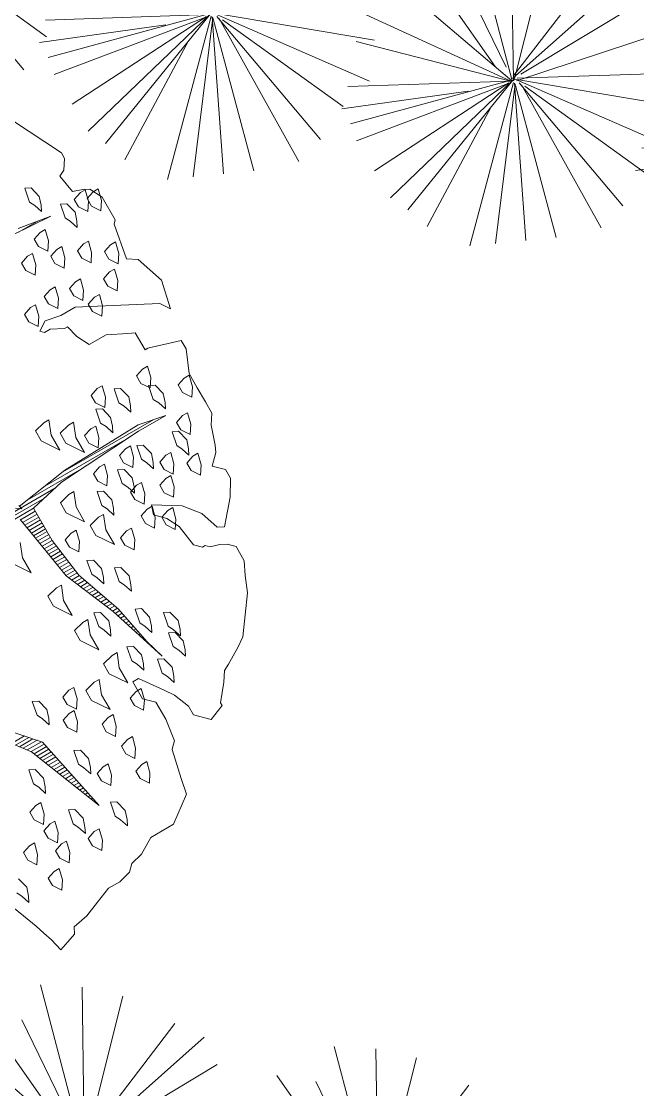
# Model space of a CAD drawing. Header units: metres. Extents: x 12093 to 20303, y 514 to 1412.
# Drawn here: x 19758.992 to 19761.601, y 686.53 to 691.056 of the extents above; entities that cross this region are included whole.
import ezdxf

# ---------------------------------------------------------------- set-up
doc = ezdxf.new("R2010")
doc.units = ezdxf.units.M
doc.layers.get('0').update_dxf_attribs({"lineweight": 13})
for name, color, linetype, lineweight in [('AMBI-GRASS', 104, 'Continuous', 20), ('ARBOLES', 52, 'Continuous', 13), ('grass', 64, 'Continuous', 13)]:
    doc.layers.add(name, color=color, linetype=linetype, lineweight=lineweight)

# ---------------------------------------------------------------- blocks, each defined once
blk = doc.blocks.new('ghgfghgh')
at = {"layer": 'ARBOLES', "lineweight": 20}
for p, q in [((20002.4707, 664.8002), (20002.3672, 664.7493)), ((20002.3833, 664.7674), (20002.4707, 664.8002)), ((20002.3848, 664.7579), (20002.4344, 664.7866)), ((20002.7037, 664.2432), (20002.7778, 664.2683)), ((20002.7778, 664.2683), (20002.7047, 664.2261)), ((20002.5027, 664.1171), (20002.7456, 664.2574)), ((20002.5081, 664.1214), (20002.7037, 664.2432)), ((20002.4551, 664.0792), (20002.6732, 664.2051)), ((20002.7047, 664.2261), (20002.4996, 664.0899)), ((20002.3866, 664.0247), (20002.5081, 664.1214)), ((20002.4075, 664.0413), (20002.5526, 664.1251)), ((20002.3251, 663.9833), (20002.4832, 664.0746)), ((20002.4996, 664.0899), (20002.4247, 664.0201)), ((20002.3474, 663.9858), (20002.4538, 664.0472)), ((20002.3698, 663.9883), (20002.4247, 664.02)), ((20002.3896, 663.9893), (20002.4293, 664.0122)), ((20002.4247, 664.0201), (20002.4746, 663.9336)), ((20002.4183, 663.9543), (20002.3886, 663.9904)), ((20002.3954, 663.9822), (20002.4338, 664.0044)), ((20002.4012, 663.9751), (20002.4383, 663.9965)), ((20002.407, 663.9681), (20002.4428, 663.9887)), ((20002.4128, 663.961), (20002.4473, 663.9809)), ((20002.5112, 663.8395), (20002.4183, 663.9543)), ((20002.4187, 663.9539), (20002.4518, 663.9731)), ((20002.4244, 663.9468), (20002.4563, 663.9653)), ((20002.4302, 663.9397), (20002.4609, 663.9575)), ((20002.4359, 663.9326), (20002.4654, 663.9496)), ((20002.4416, 663.9255), (20002.4699, 663.9418)), ((20002.4474, 663.9184), (20002.4744, 663.934)), ((20002.4531, 663.9113), (20002.4799, 663.9267)), ((20002.4589, 663.9042), (20002.4855, 663.9195)), ((20002.4746, 663.9336), (20002.5455, 663.8416)), ((20002.4646, 663.8971), (20002.491, 663.9123)), ((20002.4704, 663.89), (20002.4966, 663.9051)), ((20002.4761, 663.8829), (20002.5021, 663.8979)), ((20002.4819, 663.8758), (20002.5077, 663.8907)), ((20002.4876, 663.8687), (20002.5132, 663.8834)), ((20002.4934, 663.8616), (20002.5188, 663.8762)), ((20002.4991, 663.8545), (20002.5244, 663.869)), ((20002.5049, 663.8473), (20002.5299, 663.8618)), ((20002.5106, 663.8402), (20002.5355, 663.8546)), ((20002.6373, 663.7439), (20002.5112, 663.8395)), ((20002.5182, 663.8342), (20002.541, 663.8474)), ((20002.526, 663.8283), (20002.5469, 663.8403)), ((20002.5338, 663.8224), (20002.5542, 663.8341)), ((20002.5455, 663.8416), (20002.6506, 663.7516)), ((20002.5416, 663.8164), (20002.5615, 663.8279)), ((20002.5495, 663.8105), (20002.5687, 663.8217)), ((20002.5573, 663.8046), (20002.576, 663.8154)), ((20002.5651, 663.7987), (20002.5833, 663.8092)), ((20002.5729, 663.7928), (20002.5906, 663.803)), ((20002.5807, 663.7869), (20002.5978, 663.7968)), ((20002.5885, 663.7809), (20002.6051, 663.7905)), ((20002.5963, 663.775), (20002.6124, 663.7843)), ((20002.6041, 663.7691), (20002.6197, 663.7781)), ((20002.6119, 663.7632), (20002.6269, 663.7719)), ((20002.6197, 663.7573), (20002.6342, 663.7656)), ((20002.6275, 663.7513), (20002.6415, 663.7594)), ((20002.6353, 663.7454), (20002.6488, 663.7532)), ((20002.6506, 663.7516), (20002.7282, 663.6634)), ((20002.7683, 663.6245), (20002.6373, 663.7439)), ((20002.6425, 663.7392), (20002.6551, 663.7465)), ((20002.6495, 663.7328), (20002.6612, 663.7395)), ((20002.6565, 663.7264), (20002.6673, 663.7326)), ((20002.6635, 663.72), (20002.6734, 663.7257)), ((20002.6705, 663.7136), (20002.6795, 663.7188)), ((20002.6775, 663.7073), (20002.6855, 663.7119)), ((20002.6845, 663.7009), (20002.6916, 663.705)), ((20002.6915, 663.6945), (20002.6977, 663.698)), ((20002.6985, 663.6881), (20002.7038, 663.6911)), ((20002.7055, 663.6817), (20002.7098, 663.6842)), ((20002.7126, 663.6753), (20002.7159, 663.6773)), ((20002.7266, 663.6626), (20002.7281, 663.6635)), ((20002.7282, 663.6634), (20002.7683, 663.6245)), ((20002.7336, 663.6562), (20002.7348, 663.6569)), ((20002.2834, 663.4509), (20002.4484, 663.3955)), ((20002.419, 663.3696), (20002.2673, 663.4328)), ((20002.3658, 663.3918), (20002.4003, 663.4117)), ((20002.3763, 663.3874), (20002.4117, 663.4078)), ((20002.3868, 663.383), (20002.4231, 663.404)), ((20002.3973, 663.3787), (20002.4345, 663.4001)), ((20002.4078, 663.3743), (20002.4459, 663.3963)), ((20002.4183, 663.3699), (20002.4532, 663.3901)), ((20002.4261, 663.364), (20002.4594, 663.3832)), ((20002.4484, 663.3955), (20002.5997, 663.2257)), ((20002.5997, 663.2257), (20002.419, 663.3696)), ((20002.4337, 663.358), (20002.4655, 663.3763)), ((20002.4413, 663.3519), (20002.4716, 663.3694)), ((20002.4488, 663.3459), (20002.4777, 663.3626)), ((20002.4564, 663.3398), (20002.4839, 663.3557)), ((20002.464, 663.3338), (20002.49, 663.3488)), ((20002.4716, 663.3277), (20002.4961, 663.3419)), ((20002.4792, 663.3217), (20002.5023, 663.335)), ((20002.4868, 663.3156), (20002.5084, 663.3281)), ((20002.4944, 663.3096), (20002.5145, 663.3212)), ((20002.5019, 663.3036), (20002.5207, 663.3144)), ((20002.5095, 663.2975), (20002.5268, 663.3075)), ((20002.5171, 663.2915), (20002.5329, 663.3006)), ((20002.5247, 663.2854), (20002.5391, 663.2937)), ((20002.5323, 663.2794), (20002.5452, 663.2868)), ((20002.5399, 663.2733), (20002.5513, 663.2799)), ((20002.5475, 663.2673), (20002.5575, 663.2731)), ((20002.555, 663.2612), (20002.5636, 663.2662)), ((20002.5626, 663.2552), (20002.5697, 663.2593)), ((20002.5702, 663.2491), (20002.5759, 663.2524)), ((20002.5778, 663.2431), (20002.582, 663.2455)), ((20002.5854, 663.2371), (20002.5881, 663.2386)), ((20002.593, 663.231), (20002.5943, 663.2317))]:
    blk.add_line(p, q, dxfattribs=at)
at = {"layer": 'grass'}
for p, q in [((20002.3685, 665.0559), (20002.4989, 664.9698)), ((20002.4989, 664.9698), (20002.5076, 664.9546)), ((20002.5076, 664.9546), (20002.5056, 664.9232)), ((20002.5056, 664.9232), (20002.4949, 664.9069)), ((20002.4949, 664.9069), (20002.5286, 664.8659)), ((20002.4009, 664.8751), (20002.418, 664.8762)), ((20002.4134, 664.8381), (20002.4009, 664.8751)), ((20002.418, 664.8762), (20002.44, 664.8534)), ((20002.5286, 664.8659), (20002.5557, 664.8714)), ((20002.5495, 664.8634), (20002.5334, 664.8453)), ((20002.5628, 664.8711), (20002.5495, 664.8634)), ((20002.5557, 664.8714), (20002.5752, 664.8726)), ((20002.5715, 664.8407), (20002.5628, 664.8711)), ((20002.5838, 664.8655), (20002.5677, 664.8473)), ((20002.5752, 664.8726), (20002.6078, 664.8511)), ((20002.5971, 664.8732), (20002.5838, 664.8655)), ((20002.6058, 664.8427), (20002.5971, 664.8732)), ((20002.4278, 664.8286), (20002.4134, 664.8381)), ((20002.44, 664.8534), (20002.4449, 664.8296)), ((20002.4963, 664.8327), (20002.5134, 664.8337)), ((20002.5089, 664.7956), (20002.4963, 664.8327)), ((20002.5134, 664.8337), (20002.5354, 664.811)), ((20002.5334, 664.8453), (20002.5449, 664.8253)), ((20002.5677, 664.8473), (20002.5792, 664.8274)), ((20002.5697, 664.813), (20002.5715, 664.8407)), ((20002.604, 664.8151), (20002.6058, 664.8427)), ((20002.6078, 664.8511), (20002.6427, 664.7905)), ((20002.4459, 664.8125), (20002.4278, 664.8286)), ((20002.4449, 664.8296), (20002.4459, 664.8125)), ((20002.5354, 664.811), (20002.5403, 664.7872)), ((20002.5449, 664.8253), (20002.5697, 664.813)), ((20002.5792, 664.8274), (20002.604, 664.8151)), ((20002.5232, 664.7862), (20002.5089, 664.7956)), ((20002.5413, 664.7701), (20002.5232, 664.7862)), ((20002.5403, 664.7872), (20002.5413, 664.7701)), ((20002.6427, 664.7905), (20002.6395, 664.7786)), ((20002.6395, 664.7786), (20002.6724, 664.6867)), ((20002.4424, 664.7572), (20002.4263, 664.7391)), ((20002.4557, 664.7649), (20002.4424, 664.7572)), ((20002.4644, 664.7345), (20002.4557, 664.7649)), ((20002.4263, 664.7391), (20002.4378, 664.7191)), ((20002.4378, 664.7191), (20002.4626, 664.7069)), ((20002.4626, 664.7069), (20002.4644, 664.7345)), ((20002.4997, 664.7194), (20002.4864, 664.7117)), ((20002.5084, 664.689), (20002.4997, 664.7194)), ((20002.5577, 664.7263), (20002.5416, 664.7082)), ((20002.571, 664.734), (20002.5577, 664.7263)), ((20002.5797, 664.7036), (20002.571, 664.734)), ((20002.6301, 664.7238), (20002.614, 664.7056)), ((20002.6434, 664.7315), (20002.6301, 664.7238)), ((20002.6521, 664.701), (20002.6434, 664.7315)), ((20002.4084, 664.6933), (20002.3923, 664.6751)), ((20002.4217, 664.701), (20002.4084, 664.6933)), ((20002.4304, 664.6705), (20002.4217, 664.701)), ((20002.4864, 664.7117), (20002.4703, 664.6936)), ((20002.4703, 664.6936), (20002.4818, 664.6736)), ((20002.5416, 664.7082), (20002.5531, 664.6882)), ((20002.578, 664.6759), (20002.5797, 664.7036)), ((20002.614, 664.7056), (20002.6255, 664.6857)), ((20002.6503, 664.6734), (20002.6521, 664.701)), ((20002.3923, 664.6751), (20002.4038, 664.6552)), ((20002.4286, 664.6429), (20002.4304, 664.6705)), ((20002.4818, 664.6736), (20002.5066, 664.6613)), ((20002.5066, 664.6613), (20002.5084, 664.689)), ((20002.5531, 664.6882), (20002.578, 664.6759)), ((20002.6255, 664.6857), (20002.6503, 664.6734)), ((20002.6724, 664.6867), (20002.7039, 664.6846)), ((20002.7039, 664.6846), (20002.7659, 664.6296)), ((20002.7039, 664.6846), (20002.7039, 664.6846)), ((20002.4038, 664.6552), (20002.4286, 664.6429)), ((20002.5496, 664.633), (20002.5363, 664.6253)), ((20002.5583, 664.6025), (20002.5496, 664.633)), ((20002.6276, 664.6514), (20002.6115, 664.6332)), ((20002.6115, 664.6332), (20002.623, 664.6133)), ((20002.6409, 664.6591), (20002.6276, 664.6514)), ((20002.6496, 664.6286), (20002.6409, 664.6591)), ((20002.4688, 664.604), (20002.4527, 664.5859)), ((20002.4821, 664.6117), (20002.4688, 664.604)), ((20002.4908, 664.5813), (20002.4821, 664.6117)), ((20002.5363, 664.6253), (20002.5202, 664.6071)), ((20002.5202, 664.6071), (20002.5317, 664.5872)), ((20002.623, 664.6133), (20002.6478, 664.601)), ((20002.6478, 664.601), (20002.6496, 664.6286)), ((20002.7659, 664.6296), (20002.7901, 664.5528)), ((20002.4527, 664.5859), (20002.4642, 664.5659)), ((20002.489, 664.5536), (20002.4908, 664.5813)), ((20002.5317, 664.5872), (20002.5565, 664.5749)), ((20002.5565, 664.5749), (20002.5583, 664.6025)), ((20002.5869, 664.5836), (20002.5708, 664.5654)), ((20002.6002, 664.5913), (20002.5869, 664.5836)), ((20002.6089, 664.5608), (20002.6002, 664.5913)), ((20002.4166, 664.5562), (20002.4005, 664.538)), ((20002.4299, 664.5639), (20002.4166, 664.5562)), ((20002.4386, 664.5334), (20002.4299, 664.5639)), ((20002.4642, 664.5659), (20002.489, 664.5536)), ((20002.5354, 664.5571), (20002.4976, 664.5353)), ((20002.5744, 664.5595), (20002.5354, 664.5571)), ((20002.5708, 664.5654), (20002.5823, 664.5455)), ((20002.7618, 664.5668), (20002.5744, 664.5595)), ((20002.5744, 664.5595), (20002.5744, 664.5595)), ((20002.6072, 664.5332), (20002.6089, 664.5608)), ((20002.7901, 664.5528), (20002.7618, 664.5668)), ((20002.4005, 664.538), (20002.412, 664.5181)), ((20002.4368, 664.5058), (20002.4386, 664.5334)), ((20002.4554, 664.521), (20002.4414, 664.4928)), ((20002.4976, 664.5353), (20002.4554, 664.521)), ((20002.5823, 664.5455), (20002.6072, 664.5332)), ((20002.412, 664.5181), (20002.4368, 664.5058)), ((20002.4414, 664.4928), (20002.4534, 664.4896)), ((20002.4534, 664.4896), (20002.4685, 664.4983)), ((20002.4685, 664.4983), (20002.5075, 664.5006)), ((20002.5075, 664.5006), (20002.5151, 664.505)), ((20002.5151, 664.505), (20002.5401, 664.4791)), ((20002.5401, 664.4791), (20002.5727, 664.4576)), ((20002.5727, 664.4576), (20002.6181, 664.4838)), ((20002.6181, 664.4838), (20002.6766, 664.4873)), ((20002.6766, 664.4873), (20002.6961, 664.4885)), ((20002.6961, 664.4885), (20002.7223, 664.4431)), ((20002.7298, 664.4475), (20002.8186, 664.4684)), ((20002.8186, 664.4684), (20002.8317, 664.4457)), ((20002.7223, 664.4431), (20002.7298, 664.4475)), ((20002.8317, 664.4457), (20002.8396, 664.3797)), ((20002.7154, 664.3918), (20002.6993, 664.3736)), ((20002.7287, 664.3995), (20002.7154, 664.3918)), ((20002.7374, 664.3691), (20002.7287, 664.3995)), ((20002.8396, 664.3797), (20002.8614, 664.3419)), ((20002.608, 664.3475), (20002.5947, 664.3399)), ((20002.6167, 664.3171), (20002.608, 664.3475)), ((20002.6993, 664.3736), (20002.7108, 664.3537)), ((20002.7108, 664.3537), (20002.7356, 664.3414)), ((20002.7318, 664.3481), (20002.7489, 664.3491)), ((20002.7443, 664.311), (20002.7318, 664.3481)), ((20002.7356, 664.3414), (20002.7374, 664.3691)), ((20002.7489, 664.3491), (20002.7709, 664.3263)), ((20002.8269, 664.3675), (20002.8108, 664.3494)), ((20002.8108, 664.3494), (20002.8223, 664.3294)), ((20002.8402, 664.3752), (20002.8269, 664.3675)), ((20002.8489, 664.3448), (20002.8402, 664.3752)), ((20002.5947, 664.3399), (20002.5786, 664.3217)), ((20002.5786, 664.3217), (20002.5901, 664.3017)), ((20002.6394, 664.3391), (20002.6566, 664.3401)), ((20002.652, 664.302), (20002.6394, 664.3391)), ((20002.6566, 664.3401), (20002.6786, 664.3174)), ((20002.7709, 664.3263), (20002.7758, 664.3026)), ((20002.8223, 664.3294), (20002.8471, 664.3172)), ((20002.8471, 664.3172), (20002.8489, 664.3448)), ((20002.8614, 664.3419), (20002.8833, 664.304)), ((20002.5901, 664.3017), (20002.6149, 664.2895)), ((20002.6149, 664.2895), (20002.6167, 664.3171)), ((20002.6663, 664.2926), (20002.652, 664.302)), ((20002.6845, 664.2764), (20002.6663, 664.2926)), ((20002.6786, 664.3174), (20002.6835, 664.2936)), ((20002.6835, 664.2936), (20002.6845, 664.2764)), ((20002.7587, 664.3015), (20002.7443, 664.311)), ((20002.7768, 664.2854), (20002.7587, 664.3015)), ((20002.7758, 664.3026), (20002.7768, 664.2854)), ((20002.8833, 664.304), (20002.9007, 664.2738)), ((20002.5911, 664.2846), (20002.6083, 664.2856)), ((20002.6037, 664.2475), (20002.5911, 664.2846)), ((20002.6083, 664.2856), (20002.6303, 664.2629)), ((20002.6303, 664.2629), (20002.6351, 664.2391)), ((20002.8226, 664.2675), (20002.8065, 664.2494)), ((20002.8359, 664.2752), (20002.8226, 664.2675)), ((20002.8446, 664.2448), (20002.8359, 664.2752)), ((20002.9007, 664.2738), (20002.8987, 664.2424)), ((20002.4523, 664.2487), (20002.4295, 664.2267)), ((20002.4655, 664.2564), (20002.4523, 664.2487)), ((20002.4714, 664.2155), (20002.4655, 664.2564)), ((20002.518, 664.2424), (20002.4952, 664.2204)), ((20002.5313, 664.2501), (20002.518, 664.2424)), ((20002.5372, 664.2091), (20002.5313, 664.2501)), ((20002.5904, 664.2398), (20002.5771, 664.2322)), ((20002.5991, 664.2094), (20002.5904, 664.2398)), ((20002.618, 664.2381), (20002.6037, 664.2475)), ((20002.6362, 664.2219), (20002.618, 664.2381)), ((20002.6351, 664.2391), (20002.6362, 664.2219)), ((20002.8065, 664.2494), (20002.818, 664.2294)), ((20002.8428, 664.2172), (20002.8446, 664.2448)), ((20002.8987, 664.2424), (20002.9098, 664.1882)), ((20002.4295, 664.2267), (20002.4448, 664.2001)), ((20002.4945, 664.1756), (20002.4714, 664.2155)), ((20002.4952, 664.2204), (20002.5106, 664.1938)), ((20002.5602, 664.1692), (20002.5372, 664.2091)), ((20002.5771, 664.2322), (20002.561, 664.214)), ((20002.561, 664.214), (20002.5725, 664.194)), ((20002.5973, 664.1818), (20002.5991, 664.2094)), ((20002.7942, 664.2246), (20002.8114, 664.2256)), ((20002.8068, 664.1875), (20002.7942, 664.2246)), ((20002.8114, 664.2256), (20002.8334, 664.2028)), ((20002.818, 664.2294), (20002.8428, 664.2172)), ((20002.4448, 664.2001), (20002.4945, 664.1756)), ((20002.5106, 664.1938), (20002.5602, 664.1692)), ((20002.5725, 664.194), (20002.5973, 664.1818)), ((20002.6697, 664.1792), (20002.6536, 664.1611)), ((20002.683, 664.1869), (20002.6697, 664.1792)), ((20002.6917, 664.1565), (20002.683, 664.1869)), ((20002.7001, 664.188), (20002.7173, 664.189)), ((20002.7127, 664.1509), (20002.7001, 664.188)), ((20002.7173, 664.189), (20002.7393, 664.1662)), ((20002.8211, 664.178), (20002.8068, 664.1875)), ((20002.8393, 664.1619), (20002.8211, 664.178)), ((20002.8334, 664.2028), (20002.8382, 664.179)), ((20002.8382, 664.179), (20002.8393, 664.1619)), ((20002.9098, 664.1882), (20002.9109, 664.1687)), ((20002.6536, 664.1611), (20002.6651, 664.1411)), ((20002.6899, 664.1289), (20002.6917, 664.1565)), ((20002.727, 664.1414), (20002.7127, 664.1509)), ((20002.7393, 664.1662), (20002.7441, 664.1424)), ((20002.7774, 664.1616), (20002.7613, 664.1435)), ((20002.7907, 664.1693), (20002.7774, 664.1616)), ((20002.7994, 664.1389), (20002.7907, 664.1693)), ((20002.8498, 664.1591), (20002.8336, 664.1409)), ((20002.8631, 664.1668), (20002.8498, 664.1591)), ((20002.8718, 664.1363), (20002.8631, 664.1668)), ((20002.9109, 664.1687), (20002.9014, 664.1329)), ((20002.6004, 664.1304), (20002.5843, 664.1122)), ((20002.6137, 664.138), (20002.6004, 664.1304)), ((20002.6224, 664.1076), (20002.6137, 664.138)), ((20002.649, 664.123), (20002.6661, 664.124)), ((20002.6615, 664.0859), (20002.649, 664.123)), ((20002.6651, 664.1411), (20002.6899, 664.1289)), ((20002.6661, 664.124), (20002.6881, 664.1012)), ((20002.7452, 664.1253), (20002.727, 664.1414)), ((20002.7441, 664.1424), (20002.7452, 664.1253)), ((20002.7613, 664.1435), (20002.7728, 664.1235)), ((20002.7728, 664.1235), (20002.7976, 664.1112)), ((20002.7976, 664.1112), (20002.7994, 664.1389)), ((20002.8336, 664.1409), (20002.8452, 664.121)), ((20002.8452, 664.121), (20002.87, 664.1087)), ((20002.87, 664.1087), (20002.8718, 664.1363)), ((20002.9014, 664.1329), (20002.9372, 664.1233)), ((20002.9372, 664.1233), (20002.9503, 664.1006)), ((20002.5843, 664.1122), (20002.5958, 664.0923)), ((20002.5958, 664.0923), (20002.6206, 664.08)), ((20002.6206, 664.08), (20002.6224, 664.1076)), ((20002.6881, 664.1012), (20002.693, 664.0775)), ((20002.7776, 664.0997), (20002.7615, 664.0816)), ((20002.7909, 664.1074), (20002.7776, 664.0997)), ((20002.7997, 664.077), (20002.7909, 664.1074)), ((20002.9503, 664.1006), (20002.9494, 664.0497)), ((20002.5321, 664.0644), (20002.5188, 664.0567)), ((20002.538, 664.0234), (20002.5321, 664.0644)), ((20002.594, 664.0646), (20002.6111, 664.0657)), ((20002.6066, 664.0275), (20002.594, 664.0646)), ((20002.6111, 664.0657), (20002.6332, 664.0429)), ((20002.6759, 664.0764), (20002.6615, 664.0859)), ((20002.694, 664.0603), (20002.6759, 664.0764)), ((20002.6996, 664.0813), (20002.6835, 664.0631)), ((20002.6835, 664.0631), (20002.6951, 664.0432)), ((20002.693, 664.0775), (20002.694, 664.0603)), ((20002.7129, 664.089), (20002.6996, 664.0813)), ((20002.7216, 664.0585), (20002.7129, 664.089)), ((20002.7615, 664.0816), (20002.7731, 664.0616)), ((20002.7979, 664.0493), (20002.7997, 664.077)), ((20002.5188, 664.0567), (20002.4961, 664.0347)), ((20002.4961, 664.0347), (20002.5114, 664.0081)), ((20002.6332, 664.0429), (20002.638, 664.0191)), ((20002.6951, 664.0432), (20002.7199, 664.0309)), ((20002.7199, 664.0309), (20002.7216, 664.0585)), ((20002.7731, 664.0616), (20002.7979, 664.0493)), ((20002.9494, 664.0497), (20002.9346, 663.9706)), ((20002.3933, 664.0189), (20002.3766, 664.02)), ((20002.3855, 664.0278), (20002.3933, 664.0189)), ((20002.5114, 664.0081), (20002.561, 663.9835)), ((20002.561, 663.9835), (20002.538, 664.0234)), ((20002.6209, 664.0181), (20002.6066, 664.0275)), ((20002.639, 664.002), (20002.6209, 664.0181)), ((20002.638, 664.0191), (20002.639, 664.002)), ((20002.7275, 664.0176), (20002.7114, 663.9994)), ((20002.7408, 664.0253), (20002.7275, 664.0176)), ((20002.7393, 664.0293), (20002.7448, 664.0022)), ((20002.8217, 664.0264), (20002.7393, 664.0293)), ((20002.7495, 663.9949), (20002.7408, 664.0253)), ((20002.7828, 664.014), (20002.7667, 663.9959)), ((20002.7961, 664.0217), (20002.7828, 664.014)), ((20002.8048, 663.9913), (20002.7961, 664.0217)), ((20002.8737, 664.006), (20002.8217, 664.0264)), ((20002.9151, 663.9694), (20002.8737, 664.006)), ((20002.5981, 663.9961), (20002.5754, 663.9741)), ((20002.6114, 664.0038), (20002.5981, 663.9961)), ((20002.6173, 663.9628), (20002.6114, 664.0038)), ((20002.7114, 663.9994), (20002.723, 663.9795)), ((20002.723, 663.9795), (20002.7478, 663.9672)), ((20002.7448, 664.0022), (20002.7806, 663.9926)), ((20002.7478, 663.9672), (20002.7495, 663.9949)), ((20002.7667, 663.9959), (20002.7782, 663.9759)), ((20002.7806, 663.9926), (20002.8132, 663.9711)), ((20002.803, 663.9637), (20002.8048, 663.9913)), ((20002.525, 663.9539), (20002.5089, 663.9357)), ((20002.5383, 663.9615), (20002.525, 663.9539)), ((20002.547, 663.9311), (20002.5383, 663.9615)), ((20002.5754, 663.9741), (20002.5907, 663.9475)), ((20002.6404, 663.9229), (20002.6173, 663.9628)), ((20002.6726, 663.9593), (20002.6565, 663.9411)), ((20002.6859, 663.967), (20002.6726, 663.9593)), ((20002.6946, 663.9365), (20002.6859, 663.967)), ((20002.7782, 663.9759), (20002.803, 663.9637)), ((20002.8132, 663.9711), (20002.8514, 663.9225)), ((20002.9346, 663.9706), (20002.9151, 663.9694)), ((20002.3948, 663.8876), (20002.3889, 663.9285)), ((20002.5089, 663.9357), (20002.5204, 663.9157)), ((20002.5452, 663.9035), (20002.547, 663.9311)), ((20002.5907, 663.9475), (20002.6404, 663.9229)), ((20002.6565, 663.9411), (20002.668, 663.9212)), ((20002.668, 663.9212), (20002.6928, 663.9089)), ((20002.6928, 663.9089), (20002.6946, 663.9365)), ((20002.8514, 663.9225), (20002.8752, 663.9161)), ((20002.8752, 663.9161), (20002.8828, 663.9205)), ((20002.8828, 663.9205), (20002.8947, 663.9173)), ((20002.8947, 663.9173), (20002.9218, 663.9228)), ((20002.9218, 663.9228), (20002.9413, 663.924)), ((20002.9413, 663.924), (20002.9652, 663.9176)), ((20002.5204, 663.9157), (20002.5452, 663.9035)), ((20002.9652, 663.9176), (20002.987, 663.8798)), ((20002.3682, 663.8722), (20002.4179, 663.8477)), ((20002.4179, 663.8477), (20002.3948, 663.8876)), ((20002.5672, 663.8807), (20002.5844, 663.8817)), ((20002.5798, 663.8436), (20002.5672, 663.8807)), ((20002.5844, 663.8817), (20002.6064, 663.859)), ((20002.6406, 663.861), (20002.6578, 663.8621)), ((20002.6578, 663.8621), (20002.6798, 663.8393)), ((20002.987, 663.8798), (20002.9893, 663.8408)), ((20002.5941, 663.8342), (20002.5798, 663.8436)), ((20002.6123, 663.8181), (20002.5941, 663.8342)), ((20002.6064, 663.859), (20002.6112, 663.8352)), ((20002.6112, 663.8352), (20002.6123, 663.8181)), ((20002.6532, 663.824), (20002.6406, 663.861)), ((20002.6798, 663.8393), (20002.6846, 663.8155)), ((20002.9893, 663.8408), (20002.996, 663.7942)), ((20002.4856, 663.807), (20002.4629, 663.785)), ((20002.4989, 663.8147), (20002.4856, 663.807)), ((20002.5048, 663.7738), (20002.4989, 663.8147)), ((20002.6675, 663.8145), (20002.6532, 663.824)), ((20002.6857, 663.7984), (20002.6675, 663.8145)), ((20002.6846, 663.8155), (20002.6857, 663.7984)), ((20002.4629, 663.785), (20002.4782, 663.7584)), ((20002.996, 663.7942), (20002.9836, 663.6761)), ((20002.4782, 663.7584), (20002.5279, 663.7339)), ((20002.5279, 663.7339), (20002.5048, 663.7738)), ((20002.6954, 663.7508), (20002.7125, 663.7519)), ((20002.7079, 663.7137), (20002.6954, 663.7508)), ((20002.7125, 663.7519), (20002.7345, 663.7291)), ((20002.5698, 663.7226), (20002.5565, 663.715)), ((20002.5757, 663.6817), (20002.5698, 663.7226)), ((20002.5859, 663.7408), (20002.6031, 663.7418)), ((20002.5985, 663.7037), (20002.5859, 663.7408)), ((20002.6031, 663.7418), (20002.6251, 663.7191)), ((20002.7345, 663.7291), (20002.7394, 663.7053)), ((20002.7716, 663.7416), (20002.7888, 663.7427)), ((20002.7842, 663.7046), (20002.7716, 663.7416)), ((20002.7888, 663.7427), (20002.8108, 663.7199)), ((20002.8108, 663.7199), (20002.8156, 663.6961)), ((20002.5565, 663.715), (20002.5338, 663.693)), ((20002.5338, 663.693), (20002.5491, 663.6664)), ((20002.6128, 663.6943), (20002.5985, 663.7037)), ((20002.631, 663.6782), (20002.6128, 663.6943)), ((20002.6251, 663.7191), (20002.6299, 663.6953)), ((20002.6299, 663.6953), (20002.631, 663.6782)), ((20002.7223, 663.7043), (20002.7079, 663.7137)), ((20002.7404, 663.6882), (20002.7223, 663.7043)), ((20002.7394, 663.7053), (20002.7404, 663.6882)), ((20002.7985, 663.6951), (20002.7842, 663.7046)), ((20002.8167, 663.679), (20002.7985, 663.6951)), ((20002.8156, 663.6961), (20002.8167, 663.679)), ((20002.5491, 663.6664), (20002.5988, 663.6418)), ((20002.5988, 663.6418), (20002.5757, 663.6817)), ((20002.7196, 663.669), (20002.722, 663.6704)), ((20002.7852, 663.6874), (20002.8023, 663.6884)), ((20002.7977, 663.6503), (20002.7852, 663.6874)), ((20002.8023, 663.6884), (20002.8243, 663.6657)), ((20002.8243, 663.6657), (20002.8292, 663.6419)), ((20002.9836, 663.6761), (20002.9696, 663.6478)), ((20002.6474, 663.6344), (20002.6341, 663.6267)), ((20002.6533, 663.5935), (20002.6474, 663.6344)), ((20002.6739, 663.6498), (20002.6911, 663.6508)), ((20002.6865, 663.6127), (20002.6739, 663.6498)), ((20002.6911, 663.6508), (20002.7131, 663.6281)), ((20002.7406, 663.6498), (20002.7416, 663.6504)), ((20002.7476, 663.6434), (20002.7483, 663.6439)), ((20002.7546, 663.637), (20002.7551, 663.6373)), ((20002.8121, 663.6409), (20002.7977, 663.6503)), ((20002.8302, 663.6248), (20002.8121, 663.6409)), ((20002.8292, 663.6419), (20002.8302, 663.6248)), ((20002.9696, 663.6478), (20002.9449, 663.6033)), ((20002.6341, 663.6267), (20002.6113, 663.6047)), ((20002.7008, 663.6032), (20002.6865, 663.6127)), ((20002.7131, 663.6281), (20002.718, 663.6043)), ((20002.755, 663.6168), (20002.7722, 663.6178)), ((20002.7676, 663.5797), (20002.755, 663.6168)), ((20002.7616, 663.6307), (20002.7618, 663.6308)), ((20002.7722, 663.6178), (20002.7942, 663.5951)), ((20002.6113, 663.6047), (20002.6267, 663.5781)), ((20002.6267, 663.5781), (20002.6763, 663.5536)), ((20002.6763, 663.5536), (20002.6533, 663.5935)), ((20002.719, 663.5871), (20002.7008, 663.6032)), ((20002.718, 663.6043), (20002.719, 663.5871)), ((20002.7819, 663.5703), (20002.7676, 663.5797)), ((20002.7942, 663.5951), (20002.7991, 663.5713)), ((20002.9341, 663.587), (20002.9321, 663.5556)), ((20002.9449, 663.6033), (20002.9341, 663.587)), ((20002.5868, 663.5551), (20002.564, 663.5331)), ((20002.6001, 663.5628), (20002.5868, 663.5551)), ((20002.606, 663.5219), (20002.6001, 663.5628)), ((20002.7045, 663.5654), (20002.6894, 663.5567)), ((20002.6894, 663.5567), (20002.7156, 663.5113)), ((20002.7729, 663.5343), (20002.7045, 663.5654)), ((20002.8001, 663.5542), (20002.7819, 663.5703)), ((20002.7991, 663.5713), (20002.8001, 663.5542)), ((20002.9321, 663.5556), (20002.9237, 663.5003)), ((20002.5192, 663.5339), (20002.5031, 663.5157)), ((20002.5325, 663.5415), (20002.5192, 663.5339)), ((20002.5412, 663.5111), (20002.5325, 663.5415)), ((20002.564, 663.5331), (20002.5794, 663.5065)), ((20002.629, 663.482), (20002.606, 663.5219)), ((20002.6983, 663.5309), (20002.6822, 663.5127)), ((20002.7116, 663.5385), (20002.6983, 663.5309)), ((20002.7203, 663.5081), (20002.7116, 663.5385)), ((20002.8012, 663.5203), (20002.7729, 663.5343)), ((20002.8381, 663.4912), (20002.8012, 663.5203)), ((20002.4213, 663.5039), (20002.4384, 663.5049)), ((20002.4338, 663.4668), (20002.4213, 663.5039)), ((20002.4384, 663.5049), (20002.4604, 663.4822)), ((20002.5031, 663.5157), (20002.5147, 663.4958)), ((20002.5147, 663.4958), (20002.5395, 663.4835)), ((20002.5395, 663.4835), (20002.5412, 663.5111)), ((20002.5794, 663.5065), (20002.629, 663.482)), ((20002.6822, 663.5127), (20002.6937, 663.4927)), ((20002.6937, 663.4927), (20002.7185, 663.4805)), ((20002.7156, 663.5113), (20002.7514, 663.5017)), ((20002.7185, 663.4805), (20002.7203, 663.5081)), ((20002.7514, 663.5017), (20002.7776, 663.4563)), ((20002.8512, 663.4685), (20002.8381, 663.4912)), ((20002.928, 663.4927), (20002.899, 663.4557)), ((20002.9237, 663.5003), (20002.928, 663.4927)), ((20002.4482, 663.4574), (20002.4338, 663.4668)), ((20002.4604, 663.4822), (20002.4653, 663.4584)), ((20002.5195, 663.472), (20002.5034, 663.4538)), ((20002.5328, 663.4796), (20002.5195, 663.472)), ((20002.5415, 663.4492), (20002.5328, 663.4796)), ((20002.6367, 663.4687), (20002.6234, 663.461)), ((20002.6454, 663.4382), (20002.6367, 663.4687)), ((20002.899, 663.4557), (20002.8512, 663.4685)), ((20002.4663, 663.4413), (20002.4482, 663.4574)), ((20002.4653, 663.4584), (20002.4663, 663.4413)), ((20002.5034, 663.4538), (20002.5149, 663.4339)), ((20002.5149, 663.4339), (20002.5397, 663.4216)), ((20002.5397, 663.4216), (20002.5415, 663.4492)), ((20002.6234, 663.461), (20002.6073, 663.4428)), ((20002.6073, 663.4428), (20002.6188, 663.4229)), ((20002.6436, 663.4106), (20002.6454, 663.4382)), ((20002.7776, 663.4563), (20002.8006, 663.399)), ((20002.6188, 663.4229), (20002.6436, 663.4106)), ((20002.6884, 663.4099), (20002.6751, 663.4022)), ((20002.6971, 663.3794), (20002.6884, 663.4099)), ((20002.6751, 663.4022), (20002.6589, 663.384)), ((20002.6589, 663.384), (20002.6705, 663.3641)), ((20002.6953, 663.3518), (20002.6971, 663.3794)), ((20002.7974, 663.387), (20002.7942, 663.3751)), ((20002.8006, 663.399), (20002.7974, 663.387)), ((20002.5323, 663.373), (20002.5495, 663.374)), ((20002.5449, 663.3359), (20002.5323, 663.373)), ((20002.5495, 663.374), (20002.5715, 663.3513)), ((20002.5715, 663.3513), (20002.5763, 663.3275)), ((20002.6705, 663.3641), (20002.6953, 663.3518)), ((20002.7942, 663.3751), (20002.8184, 663.2983)), ((20002.4116, 663.321), (20002.4288, 663.3221)), ((20002.4242, 663.2839), (20002.4116, 663.321)), ((20002.4288, 663.3221), (20002.4508, 663.2993)), ((20002.5592, 663.3264), (20002.5449, 663.3359)), ((20002.5774, 663.3103), (20002.5592, 663.3264)), ((20002.5763, 663.3275), (20002.5774, 663.3103)), ((20002.6106, 663.3295), (20002.5945, 663.3114)), ((20002.6239, 663.3372), (20002.6106, 663.3295)), ((20002.6326, 663.3068), (20002.6239, 663.3372)), ((20002.7134, 663.3357), (20002.6973, 663.3175)), ((20002.7267, 663.3434), (20002.7134, 663.3357)), ((20002.7354, 663.3129), (20002.7267, 663.3434)), ((20002.4508, 663.2993), (20002.4556, 663.2755)), ((20002.5945, 663.3114), (20002.606, 663.2914)), ((20002.606, 663.2914), (20002.6308, 663.2791)), ((20002.6308, 663.2791), (20002.6326, 663.3068)), ((20002.6973, 663.3175), (20002.7089, 663.2976)), ((20002.7089, 663.2976), (20002.7337, 663.2853)), ((20002.7337, 663.2853), (20002.7354, 663.3129)), ((20002.8184, 663.2983), (20002.8327, 663.2561)), ((20002.4385, 663.2745), (20002.4242, 663.2839)), ((20002.4567, 663.2584), (20002.4385, 663.2745)), ((20002.4556, 663.2755), (20002.4567, 663.2584)), ((20002.6301, 663.2344), (20002.6472, 663.2354)), ((20002.6426, 663.1973), (20002.6301, 663.2344)), ((20002.6472, 663.2354), (20002.6692, 663.2127)), ((20002.8327, 663.2561), (20002.7984, 663.1758)), ((20002.4311, 663.2259), (20002.415, 663.2077)), ((20002.415, 663.2077), (20002.4265, 663.1878)), ((20002.4444, 663.2336), (20002.4311, 663.2259)), ((20002.4531, 663.2031), (20002.4444, 663.2336)), ((20002.5178, 663.2139), (20002.5349, 663.2149)), ((20002.5304, 663.1768), (20002.5178, 663.2139)), ((20002.5349, 663.2149), (20002.557, 663.1922)), ((20002.6692, 663.2127), (20002.6741, 663.1889)), ((20002.4265, 663.1878), (20002.4513, 663.1755)), ((20002.4513, 663.1755), (20002.4531, 663.2031)), ((20002.4818, 663.1842), (20002.4685, 663.1765)), ((20002.4905, 663.1538), (20002.4818, 663.1842)), ((20002.557, 663.1922), (20002.5618, 663.1684)), ((20002.657, 663.1878), (20002.6426, 663.1973)), ((20002.6751, 663.1717), (20002.657, 663.1878)), ((20002.6741, 663.1889), (20002.6751, 663.1717)), ((20002.4685, 663.1765), (20002.4524, 663.1584)), ((20002.4524, 663.1584), (20002.4639, 663.1384)), ((20002.4887, 663.1261), (20002.4905, 663.1538)), ((20002.5447, 663.1673), (20002.5304, 663.1768)), ((20002.5629, 663.1512), (20002.5447, 663.1673)), ((20002.5618, 663.1684), (20002.5629, 663.1512)), ((20002.5866, 663.1561), (20002.5705, 663.1379)), ((20002.5999, 663.1638), (20002.5866, 663.1561)), ((20002.6086, 663.1333), (20002.5999, 663.1638)), ((20002.7984, 663.1758), (20002.7378, 663.1408)), ((20002.4268, 663.1259), (20002.4135, 663.1182)), ((20002.4355, 663.0954), (20002.4268, 663.1259)), ((20002.4639, 663.1384), (20002.4887, 663.1261)), ((20002.4992, 663.1233), (20002.4831, 663.1052)), ((20002.5125, 663.131), (20002.4992, 663.1233)), ((20002.5212, 663.1006), (20002.5125, 663.131)), ((20002.5705, 663.1379), (20002.582, 663.118)), ((20002.6069, 663.1057), (20002.6086, 663.1333)), ((20002.7378, 663.1408), (20002.7131, 663.0963)), ((20002.4135, 663.1182), (20002.3974, 663.1)), ((20002.3974, 663.1), (20002.4089, 663.0801)), ((20002.4337, 663.0678), (20002.4355, 663.0954)), ((20002.4831, 663.1052), (20002.4946, 663.0852)), ((20002.5194, 663.073), (20002.5212, 663.1006)), ((20002.582, 663.118), (20002.6069, 663.1057)), ((20002.7131, 663.0963), (20002.6872, 663.0713)), ((20002.4089, 663.0801), (20002.4337, 663.0678)), ((20002.4946, 663.0852), (20002.5194, 663.073)), ((20002.6872, 663.0713), (20002.6808, 663.0474)), ((20002.4795, 663.0499), (20002.4634, 663.0318)), ((20002.4928, 663.0576), (20002.4795, 663.0499)), ((20002.5015, 663.0272), (20002.4928, 663.0576)), ((20002.6808, 663.0474), (20002.6549, 663.0224)), ((20002.3844, 663.0304), (20002.4064, 663.0077)), ((20002.4064, 663.0077), (20002.4112, 662.9839)), ((20002.4634, 663.0318), (20002.4749, 663.0118)), ((20002.4749, 663.0118), (20002.4997, 662.9995)), ((20002.4997, 662.9995), (20002.5015, 663.0272)), ((20002.6549, 663.0224), (20002.6247, 663.0049)), ((20002.3941, 662.9829), (20002.3798, 662.9923)), ((20002.4123, 662.9668), (20002.3941, 662.9829)), ((20002.4112, 662.9839), (20002.4123, 662.9668)), ((20002.6247, 663.0049), (20002.5956, 662.9679)), ((20002.4312, 662.9033), (20002.3736, 662.9507)), ((20002.5956, 662.9679), (20002.5665, 662.931)), ((20002.5665, 662.931), (20002.533, 662.9015)), ((20002.4519, 662.8849), (20002.4312, 662.9033)), ((20002.533, 662.9015), (20002.5342, 662.8821)), ((20002.4725, 662.8666), (20002.4519, 662.8849)), ((20002.4976, 662.8407), (20002.4725, 662.8666)), ((20002.5342, 662.8821), (20002.5159, 662.8614)), ((20002.5159, 662.8614), (20002.4976, 662.8407))]:
    blk.add_line(p, q, dxfattribs=at)
blk = doc.blocks.new('Arbust11')
for p, q in [((0.0378, 0.4871), (-0.0937, 0.9403)), ((0.0408, 0.5449), (0.1405, 0.941)), ((0.0408, 0.4825), (0.0377, 0.9348)), ((-0.1618, 0.888), (0.0377, 0.4856)), ((0.0439, 0.4856), (0.3088, 0.8724)), ((0.0595, 0.5199), (0.1997, 0.8474)), ((0.0377, 0.4856), (-0.274, 0.8225)), ((-0.0621, 0.5573), (-0.3332, 0.7944)), ((0.0439, 0.4794), (0.3805, 0.7788)), ((-0.3488, 0.7476), (0.0408, 0.4856)), ((0.0283, 0.4856), (-0.3738, 0.7039)), ((0.047, 0.4794), (0.4366, 0.6759)), ((0.0314, 0.4856), (-0.4049, 0.6104)), ((-0.433, 0.5262), (0.0439, 0.4825)), ((0.0533, 0.4887), (0.474, 0.5137)), ((0.047, 0.4856), (0.499, 0.4263)), ((0.0439, 0.4825), (-0.4267, 0.4669)), ((-0.0527, 0.4794), (-0.4267, 0.3952)), ((0.0408, 0.4762), (-0.3893, 0.2673)), ((0.0408, 0.47), (-0.3364, 0.2174)), ((0.0408, 0.4731), (-0.274, 0.1581)), ((0.0377, 0.4669), (-0.2117, 0.0988)), ((0.0501, 0.4544), (-0.1088, 0.0209)), ((0.0501, 0.4638), (-0.0215, 0.0146)), ((0.0501, 0.4794), (0.2901, 0.0832)), ((0.0501, 0.4731), (0.4304, 0.2454)), ((0.0533, 0.47), (0.1935, 0.0177)), ((0.0564, 0.4762), (0.3649, 0.1425)), ((0.072, 0.4762), (0.4647, 0.3484)), ((0.0533, 0.4451), (0.0907, 0.0271))]:
    blk.add_line(p, q)

msp = doc.modelspace()

# ---------------------------------------------------------------- block references
at = {"layer": 'AMBI-GRASS', "ltscale": 0.05, "xscale": 1.499999999998325, "yscale": 1.499999999998325, "zscale": 1.499999999998325, "rotation": 49.16166176348414}
for p in [(19759.0399, 690.8615), (19760.2962, 690.5658), (19761.5761, 690.2843), (19762.8201, 690.0233), (19759.7595, 685.7678), (19761.0034, 685.5068), (19762.2833, 685.2253)]:
    msp.add_blockref('Arbust11', p, dxfattribs=at)
at = {"layer": 'Defpoints', "lineweight": 20, "xscale": 1.586003757394792, "yscale": 1.586003757394792, "zscale": 1.586003757394792}
msp.add_blockref('ghgfghgh', (-11964.8773, -364.1449), dxfattribs=at)

doc.saveas('drawing.dxf')
